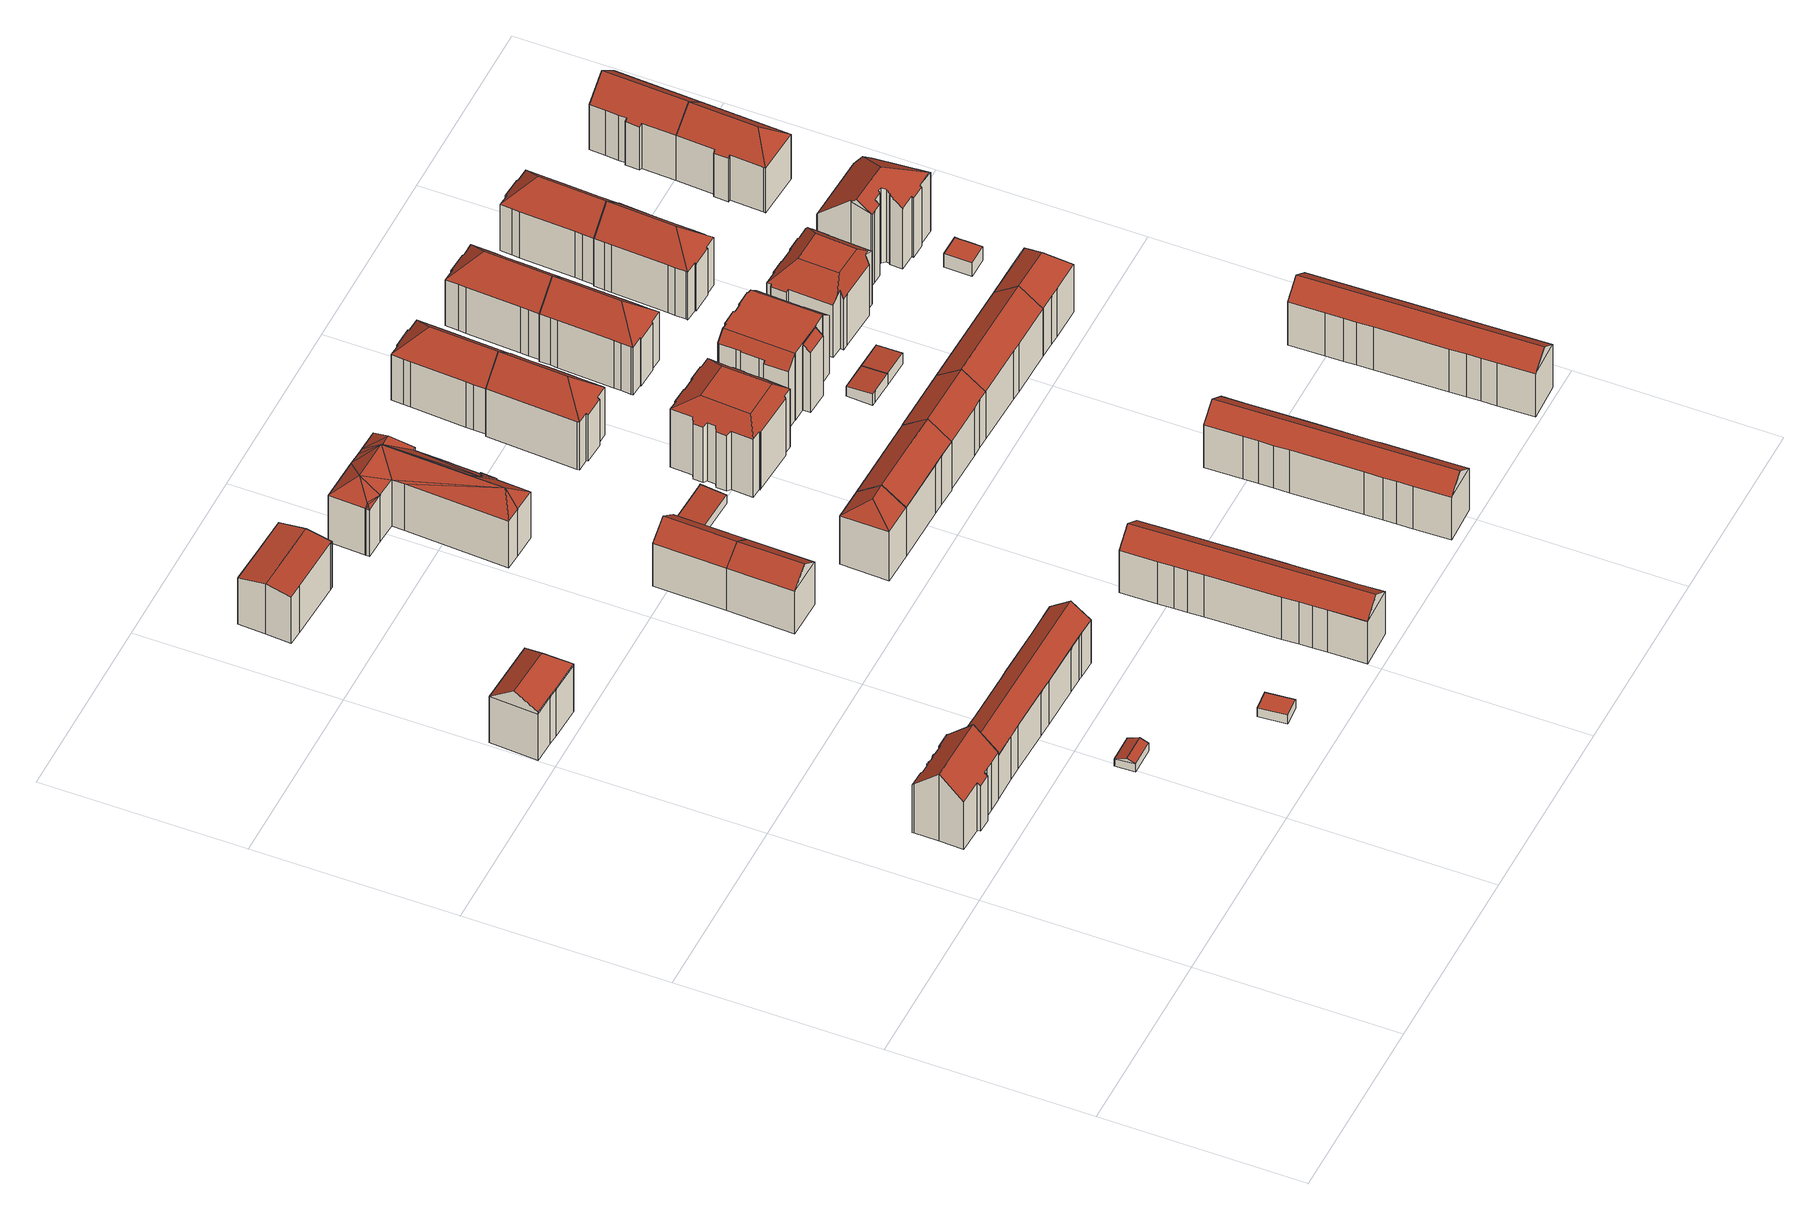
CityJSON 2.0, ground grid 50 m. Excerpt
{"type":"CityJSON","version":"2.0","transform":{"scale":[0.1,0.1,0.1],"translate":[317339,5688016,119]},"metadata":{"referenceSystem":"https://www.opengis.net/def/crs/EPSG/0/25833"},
"CityObjects":{
"building1":{"type":"Building","attributes":{"Dachtyp_tdc":"tdcGableRoof","Gemeindeschluessel":14713000,"Dachneigung":44.58,"QualitaetDacherkennung":72,"Geometrietyp2DReferenz":"3000","function":"31001_9998","roofType":"3100","measuredHeight":20.14},"geometry":[{"type":"MultiSurface","lod":"2","boundaries":[[[0,1,2,3]],[[1,4,5,2]],[[4,6,7,5]],[[6,8,9,7]],[[8,10,11,9]],[[10,12,13,11]],[[12,14,15,13]],[[14,16,17,15]],[[16,18,19,17]],[[18,20,21,19]],[[20,22,23,21]],[[22,24,25,23]],[[24,26,27,25]],[[26,28,29,27]],[[28,30,31,29]],[[30,32,33,31]],[[32,34,35,33]],[[34,36,37,35]],[[36,38,39,37]],[[38,40,41,39]],[[40,42,43,41]],[[42,44,45,43]],[[44,46,47,45]],[[46,48,49,47]],[[48,50,51,49]],[[50,52,53,51]],[[52,54,55,53]],[[54,56,57,55]],[[56,58,59,57]],[[58,0,3,59]],[[54,52,50,48,46,44,42,40,38,36,34,32,30,28,26,24,22,20,18,16,14]],[[14,12,10,8,6,4,1,0,58,56,54]],[[3,2,5,7,9,11,13,15,17,19,21,23,25,27,29,31,33,35,37,39,41,43,45,47,49,51,53,55,57,59]]],"semantics":{"surfaces":[{"type":"WallSurface"},{"type":"RoofSurface"},{"type":"GroundSurface"}],"values":[0,0,0,0,0,0,0,0,0,0,0,0,0,0,0,0,0,0,0,0,0,0,0,0,0,0,0,0,0,0,1,1,2]}}]},
"building2":{"type":"Building","attributes":{"Dachtyp_tdc":"tdcHipAndGableRoof","Gemeindeschluessel":14713000,"Dachneigung":36.34,"QualitaetDacherkennung":78,"Geometrietyp2DReferenz":"3000","function":"31001_9998","roofType":"5000","measuredHeight":18.4},"geometry":[{"type":"MultiSurface","lod":"2","boundaries":[[[60,61,62,63]],[[61,64,65,62]],[[64,66,67,65]],[[66,68,69,67]],[[68,70,71,69]],[[70,60,63,71]],[[72,60,73]],[[60,70,74,73]],[[75,76,77,72,73,74]],[[61,72,77,64]],[[64,77,76,66]],[[66,76,75,68]],[[68,75,74,70]],[[60,72,61]],[[63,62,65,67,69,71]]],"semantics":{"surfaces":[{"type":"WallSurface"},{"type":"RoofSurface"},{"type":"GroundSurface"}],"values":[0,0,0,0,0,0,1,1,1,0,0,0,0,0,2]}}]},
"building3":{"type":"Building","attributes":{"Dachtyp_tdc":"tdcGableRoof","Gemeindeschluessel":14713000,"Dachneigung":24.54,"QualitaetDacherkennung":91,"Geometrietyp2DReferenz":"3000","function":"31001_9998","roofType":"3100","measuredHeight":3.41},"geometry":[{"type":"MultiSurface","lod":"2","boundaries":[[[78,79,80,81]],[[79,82,83,80]],[[82,84,85,83]],[[84,78,81,85]],[[82,79,86]],[[78,84,87]],[[79,78,87,86]],[[84,82,86,87]],[[81,80,83,85]]],"semantics":{"surfaces":[{"type":"WallSurface"},{"type":"RoofSurface"},{"type":"GroundSurface"}],"values":[0,0,0,0,0,0,1,1,2]}}]},
"building4":{"type":"Building","attributes":{"Dachtyp_tdc":"tdcFreeFormRoof","Gemeindeschluessel":14713000,"Dachneigung":36.68,"QualitaetDacherkennung":91,"Geometrietyp2DReferenz":"3000","function":"31001_9998","roofType":"5000","measuredHeight":16.66},"geometry":[{"type":"MultiSurface","lod":"2","boundaries":[[[88,89,90,91]],[[89,92,93,90]],[[92,94,95,93]],[[94,96,97,95]],[[96,98,99,97]],[[98,100,101,99]],[[100,102,103,101]],[[102,104,105,103]],[[104,106,107,105]],[[106,108,109,107]],[[108,110,111,109]],[[110,112,113,111]],[[112,114,115,113]],[[114,116,117,115]],[[116,118,119,117]],[[118,120,121,119]],[[120,88,91,121]],[[122,123,124,125,126,127,128,129,130,131,132]],[[124,133,114,112,110,108,106,104,102,125]],[[114,133,116]],[[116,133,124,123,118]],[[120,122,132,88]],[[88,132,131,89]],[[89,131,130,92]],[[92,130,129,94]],[[94,129,128,96]],[[96,128,127,98]],[[98,127,126,100]],[[100,126,125,102]],[[118,123,122,120]],[[91,90,93,95,97,99,101,103,105,107,109,111,113,115,117,119,121]]],"semantics":{"surfaces":[{"type":"WallSurface"},{"type":"RoofSurface"},{"type":"GroundSurface"}],"values":[0,0,0,0,0,0,0,0,0,0,0,0,0,0,0,0,0,1,1,0,0,0,0,0,0,0,0,0,0,0,2]}}]},
"building5":{"type":"Building","attributes":{"Dachtyp_tdc":"tdcPolyFlatRoof","Gemeindeschluessel":14713000,"Dachneigung":0,"QualitaetDacherkennung":90,"Geometrietyp2DReferenz":"3000","function":"31001_9998","roofType":"1000","measuredHeight":2.73},"geometry":[{"type":"MultiSurface","lod":"2","boundaries":[[[134,135,136,137]],[[135,138,139,136]],[[138,140,141,139]],[[140,134,137,141]],[[140,138,135,134]],[[137,136,139,141]]],"semantics":{"surfaces":[{"type":"WallSurface"},{"type":"RoofSurface"},{"type":"GroundSurface"}],"values":[0,0,0,0,1,2]}}]},
"building6":{"type":"Building","attributes":{"Dachtyp_tdc":"tdcGableRoof","Gemeindeschluessel":14713000,"Dachneigung":10,"QualitaetDacherkennung":77,"Geometrietyp2DReferenz":"3000","function":"31001_9998","roofType":"3100","measuredHeight":15.12},"geometry":[{"type":"MultiSurface","lod":"2","boundaries":[[[142,143,144,145]],[[143,146,147,144]],[[146,148,149,147]],[[148,150,151,149]],[[150,152,153,151]],[[152,154,155,153]],[[154,156,157,155]],[[156,158,159,157]],[[158,160,161,159]],[[160,162,163,161]],[[162,142,145,163]],[[158,156,154,152,150,148,146]],[[146,143,142,162,160,158]],[[145,144,147,149,151,153,155,157,159,161,163]]],"semantics":{"surfaces":[{"type":"WallSurface"},{"type":"RoofSurface"},{"type":"GroundSurface"}],"values":[0,0,0,0,0,0,0,0,0,0,0,1,1,2]}}]},
"building7":{"type":"Building","attributes":{"Dachtyp_tdc":"tdcFreeFormRoof","Gemeindeschluessel":14713000,"Dachneigung":38.02,"QualitaetDacherkennung":97,"Geometrietyp2DReferenz":"3000","function":"31001_9998","roofType":"5000","measuredHeight":16.68},"geometry":[{"type":"MultiSurface","lod":"2","boundaries":[[[164,165,166,167]],[[165,168,169,166]],[[168,170,171,169]],[[170,172,173,171]],[[172,174,175,173]],[[174,164,167,175]],[[176,177,165,164]],[[174,172,170,168,177,176]],[[168,165,177]],[[164,174,176]],[[167,166,169,171,173,175]]],"semantics":{"surfaces":[{"type":"WallSurface"},{"type":"RoofSurface"},{"type":"GroundSurface"}],"values":[0,0,0,0,0,0,1,1,0,0,2]}}]},
"building8":{"type":"Building","attributes":{"Dachtyp_tdc":"tdcFreeFormRoof","Gemeindeschluessel":14713000,"Dachneigung":37.89,"QualitaetDacherkennung":97,"Geometrietyp2DReferenz":"3000","function":"31001_9998","roofType":"5000","measuredHeight":16.74},"geometry":[{"type":"MultiSurface","lod":"2","boundaries":[[[170,168,169,171]],[[168,165,166,169]],[[165,178,179,166]],[[178,180,181,179]],[[180,172,173,181]],[[172,170,171,173]],[[177,182,178,165]],[[170,172,180,182,177,168]],[[165,168,177]],[[180,178,182]],[[171,169,166,179,181,173]]],"semantics":{"surfaces":[{"type":"WallSurface"},{"type":"RoofSurface"},{"type":"GroundSurface"}],"values":[0,0,0,0,0,0,1,1,0,0,2]}}]},
"building9":{"type":"Building","attributes":{"Dachtyp_tdc":"tdcFreeFormRoof","Gemeindeschluessel":14713000,"Dachneigung":36.35,"QualitaetDacherkennung":96,"Geometrietyp2DReferenz":"3000","function":"31001_9998","roofType":"5000","measuredHeight":16.43},"geometry":[{"type":"MultiSurface","lod":"2","boundaries":[[[183,184,185,186]],[[184,187,188,185]],[[187,189,190,188]],[[189,191,192,190]],[[191,193,194,192]],[[193,195,196,194]],[[195,197,198,196]],[[197,199,200,198]],[[199,201,202,200]],[[201,203,204,202]],[[203,205,206,204]],[[205,207,208,206]],[[207,209,210,208]],[[209,211,212,210]],[[211,213,214,212]],[[213,215,216,214]],[[215,217,218,216]],[[217,219,220,218]],[[219,221,222,220]],[[221,183,186,222]],[[223,199,197,195,193,191,189,187,184,183,224,225]],[[226,227,228,229,230,231,232,233,234,235,223,225]],[[199,223,235,201]],[[201,235,234,203]],[[203,234,233,205]],[[205,233,232,207]],[[207,232,231,209]],[[209,231,230,211]],[[211,230,229,213]],[[213,229,228,215]],[[215,228,227,217]],[[217,227,226,219]],[[219,226,225,224,221]],[[221,224,183]],[[186,185,188,190,192,194,196,198,200,202,204,206,208,210,212,214,216,218,220,222]]],"semantics":{"surfaces":[{"type":"WallSurface"},{"type":"RoofSurface"},{"type":"GroundSurface"}],"values":[0,0,0,0,0,0,0,0,0,0,0,0,0,0,0,0,0,0,0,0,1,1,0,0,0,0,0,0,0,0,0,0,0,0,2]}}]},
"building10":{"type":"Building","attributes":{"Dachtyp_tdc":"tdcFreeFormRoof","Gemeindeschluessel":14713000,"Dachneigung":37.95,"QualitaetDacherkennung":50,"Geometrietyp2DReferenz":"3000","function":"31001_9998","roofType":"5000","measuredHeight":18.11},"geometry":[{"type":"MultiSurface","lod":"2","boundaries":[[[236,237,238,239]],[[237,240,241,238]],[[240,242,243,241]],[[242,244,245,243]],[[244,246,247,245]],[[246,248,249,247]],[[248,250,251,249]],[[250,252,253,251]],[[252,254,255,253]],[[254,256,257,255]],[[256,258,259,257]],[[258,260,261,259]],[[260,262,263,261]],[[262,264,265,263]],[[264,266,267,265]],[[266,268,269,267]],[[268,270,271,269]],[[270,272,273,271]],[[272,274,275,273]],[[274,276,277,275]],[[276,278,279,277]],[[278,236,239,279]],[[280,276,281]],[[280,278,276]],[[282,278,280]],[[283,278,282]],[[278,283,236]],[[281,284,285]],[[281,286,284]],[[281,287,286]],[[281,288,287]],[[276,288,281]],[[274,288,276]],[[288,274,272]],[[270,288,272]],[[288,270,268]],[[287,288,268,266]],[[289,290,286,287,266,264]],[[289,264,262]],[[290,289,262,260]],[[254,258,256]],[[254,260,258]],[[254,290,260]],[[284,290,254]],[[290,284,286]],[[291,285,284,254,252]],[[291,252,250]],[[248,291,250]],[[248,285,291]],[[248,281,285]],[[246,281,248]],[[244,281,246]],[[244,280,281]],[[280,244,242]],[[282,280,242,240]],[[283,282,240,237]],[[283,237,236]],[[239,238,241,243,245,247,249,251,253,255,257,259,261,263,265,267,269,271,273,275,277,279]]],"semantics":{"surfaces":[{"type":"WallSurface"},{"type":"RoofSurface"},{"type":"GroundSurface"}],"values":[0,0,0,0,0,0,0,0,0,0,0,0,0,0,0,0,0,0,0,0,0,0,1,1,1,1,1,1,1,1,1,1,1,1,1,1,1,1,1,1,1,1,1,1,1,1,1,1,1,1,1,1,1,1,1,1,1,2]}}]},
"building11":{"type":"Building","attributes":{"Dachtyp_tdc":"tdcHipAndGableRoof","Gemeindeschluessel":14713000,"Dachneigung":36.77,"QualitaetDacherkennung":95,"Geometrietyp2DReferenz":"3000","function":"31001_9998","roofType":"5000","measuredHeight":19.07},"geometry":[{"type":"MultiSurface","lod":"2","boundaries":[[[292,293,294,295]],[[293,296,297,294]],[[296,298,299,297]],[[298,292,295,299]],[[296,293,300]],[[292,298,301]],[[293,292,301,300]],[[298,296,300,301]],[[295,294,297,299]]],"semantics":{"surfaces":[{"type":"WallSurface"},{"type":"RoofSurface"},{"type":"GroundSurface"}],"values":[0,0,0,0,1,0,1,1,2]}}]},
"building12":{"type":"Building","attributes":{"Dachtyp_tdc":"tdcPolyFlatRoof","Gemeindeschluessel":14713000,"Dachneigung":3.18,"QualitaetDacherkennung":80,"Geometrietyp2DReferenz":"3000","function":"31001_9998","roofType":"2100","measuredHeight":2.98},"geometry":[{"type":"MultiSurface","lod":"2","boundaries":[[[302,303,304,305]],[[303,306,307,304]],[[306,308,309,307]],[[308,310,311,309]],[[310,302,305,311]],[[310,308,306,303,302]],[[305,304,307,309,311]]],"semantics":{"surfaces":[{"type":"WallSurface"},{"type":"RoofSurface"},{"type":"GroundSurface"}],"values":[0,0,0,0,0,1,2]}}]},
"building13":{"type":"Building","attributes":{"Dachtyp_tdc":"tdcFreeFormRoof","Gemeindeschluessel":14713000,"Dachneigung":36.64,"QualitaetDacherkennung":94,"Geometrietyp2DReferenz":"3000","function":"31001_9998","roofType":"5000","measuredHeight":19.08},"geometry":[{"type":"MultiSurface","lod":"2","boundaries":[[[312,313,314,315]],[[313,316,295,314]],[[316,298,299,295]],[[298,317,318,299]],[[317,319,320,318]],[[319,312,315,320]],[[317,298,301,321]],[[322,321,301,323,324,325]],[[319,322,325,312]],[[312,325,324,313]],[[313,324,323,316]],[[316,323,301,298]],[[317,321,322,319]],[[315,314,295,299,318,320]]],"semantics":{"surfaces":[{"type":"WallSurface"},{"type":"RoofSurface"},{"type":"GroundSurface"}],"values":[0,0,0,0,0,0,1,1,0,0,0,0,0,2]}}]},
"building14":{"type":"Building","attributes":{"Dachtyp_tdc":"tdcCutTentRoof","Gemeindeschluessel":14713000,"Dachneigung":0.253,"QualitaetDacherkennung":51,"Geometrietyp2DReferenz":"3000","function":"31001_9998","roofType":"9999","measuredHeight":21.1},"geometry":[{"type":"MultiSurface","lod":"2","boundaries":[[[326,327,328,329]],[[327,330,331,328]],[[330,332,333,331]],[[332,334,335,333]],[[334,336,337,335]],[[336,338,339,337]],[[338,340,341,339]],[[340,342,343,341]],[[342,344,345,343]],[[344,346,347,345]],[[346,348,349,347]],[[348,350,351,349]],[[350,352,353,351]],[[352,354,355,353]],[[354,356,357,355]],[[356,358,359,357]],[[358,360,361,359]],[[360,362,363,361]],[[362,364,365,363]],[[364,366,367,365]],[[366,368,369,367]],[[368,370,371,369]],[[370,372,373,371]],[[372,374,375,373]],[[374,376,377,375]],[[376,378,379,377]],[[378,380,381,379]],[[380,382,383,381]],[[382,384,385,383]],[[384,386,387,385]],[[386,388,389,387]],[[388,390,391,389]],[[390,392,393,391]],[[392,326,329,393]],[[350,348,346,344,342,340,338,336,334,332,394,395]],[[368,366,364,362,360,358,356,354,352,350,395,396]],[[388,386,384,382,380,378,376,374,372,370,368,396,397]],[[332,330,327,326,392,390,388,397,394]],[[397,396,395,394]],[[329,328,331,333,335,337,339,341,343,345,347,349,351,353,355,357,359,361,363,365,367,369,371,373,375,377,379,381,383,385,387,389,391,393]]],"semantics":{"surfaces":[{"type":"WallSurface"},{"type":"RoofSurface"},{"type":"GroundSurface"}],"values":[0,0,0,0,0,0,0,0,0,0,0,0,0,0,0,0,0,0,0,0,0,0,0,0,0,0,0,0,0,0,0,0,0,0,1,1,1,1,1,2]}}]},
"building15":{"type":"Building","attributes":{"Gemeindeschluessel":14713000,"Dachtyp_tdc":"tdcHipAndGableRoof","Dachneigung":44.88,"QualitaetDacherkennung":90,"Geometrietyp2DReferenz":"3000","function":"31001_9998","roofType":"5000","measuredHeight":20.32},"geometry":[{"type":"MultiSurface","lod":"2","boundaries":[[[398,399,400,401]],[[399,402,403,400]],[[402,404,405,403]],[[404,406,407,405]],[[406,408,409,407]],[[408,410,411,409]],[[410,412,413,411]],[[412,414,415,413]],[[414,416,417,415]],[[416,418,419,417]],[[418,420,421,419]],[[420,422,423,421]],[[422,424,425,423]],[[424,426,427,425]],[[426,428,429,427]],[[428,430,431,429]],[[430,432,433,431]],[[432,398,401,433]],[[428,426,424,422,420,418,434]],[[418,416,414,412,410,408,406,404,402,399,434]],[[399,398,432,430,428,434]],[[401,400,403,405,407,409,411,413,415,417,419,421,423,425,427,429,431,433]]],"semantics":{"surfaces":[{"type":"WallSurface"},{"type":"RoofSurface"},{"type":"GroundSurface"}],"values":[0,0,0,0,0,0,0,0,0,0,0,0,0,0,0,0,0,0,1,1,1,2]}}]},
"building16":{"type":"Building","attributes":{"Dachtyp_tdc":"tdcFreeFormRoof","Gemeindeschluessel":14713000,"Dachneigung":36.52,"QualitaetDacherkennung":96,"Geometrietyp2DReferenz":"3000","function":"31001_9998","roofType":"5000","measuredHeight":18.74},"geometry":[{"type":"MultiSurface","lod":"2","boundaries":[[[435,436,437,438]],[[436,439,440,437]],[[439,322,441,440]],[[322,442,443,441]],[[442,444,445,443]],[[444,435,438,445]],[[436,435,446,321,322,439]],[[446,444,442,321]],[[435,444,446]],[[442,322,321]],[[438,437,440,441,443,445]]],"semantics":{"surfaces":[{"type":"WallSurface"},{"type":"RoofSurface"},{"type":"GroundSurface"}],"values":[0,0,0,0,0,0,1,1,0,0,2]}}]},
"building17":{"type":"Building","attributes":{"Dachtyp_tdc":"tdcFreeFormRoof","Gemeindeschluessel":14713000,"Dachneigung":36.54,"QualitaetDacherkennung":96,"Geometrietyp2DReferenz":"3000","function":"31001_9998","roofType":"5000","measuredHeight":16.41},"geometry":[{"type":"MultiSurface","lod":"2","boundaries":[[[447,448,449,450]],[[448,451,452,449]],[[451,453,454,452]],[[453,455,456,454]],[[455,457,458,456]],[[457,459,460,458]],[[459,461,462,460]],[[461,463,464,462]],[[463,465,466,464]],[[465,467,468,466]],[[467,469,470,468]],[[469,471,472,470]],[[471,473,474,472]],[[473,475,476,474]],[[475,477,478,476]],[[477,479,480,478]],[[479,481,482,480]],[[481,483,484,482]],[[483,485,486,484]],[[485,447,450,486]],[[447,487,488,465,463,461,459,457,455,453,451,448]],[[487,485,483,481,479,477,475,473,471,469,467,488]],[[467,465,488]],[[447,485,487]],[[450,449,452,454,456,458,460,462,464,466,468,470,472,474,476,478,480,482,484,486]]],"semantics":{"surfaces":[{"type":"WallSurface"},{"type":"RoofSurface"},{"type":"GroundSurface"}],"values":[0,0,0,0,0,0,0,0,0,0,0,0,0,0,0,0,0,0,0,0,1,1,0,0,2]}}]},
"building18":{"type":"Building","attributes":{"Dachtyp_tdc":"tdcHipAndGableRoof","Gemeindeschluessel":14713000,"Dachneigung":44.66,"QualitaetDacherkennung":90,"Geometrietyp2DReferenz":"3000","function":"31001_9998","roofType":"5000","measuredHeight":19.72},"geometry":[{"type":"MultiSurface","lod":"2","boundaries":[[[489,490,491,492]],[[490,493,494,491]],[[493,399,495,494]],[[399,398,496,495]],[[398,497,498,496]],[[497,499,500,498]],[[499,501,502,500]],[[501,503,504,502]],[[503,505,506,504]],[[505,507,508,506]],[[507,509,510,508]],[[509,511,512,510]],[[511,513,514,512]],[[513,515,516,514]],[[515,517,518,516]],[[517,519,520,518]],[[519,489,492,520]],[[515,513,511,509,507,505,521]],[[505,503,501,499,497,398,399,521]],[[399,493,490,489,519,517,515,521]],[[492,491,494,495,496,498,500,502,504,506,508,510,512,514,516,518,520]]],"semantics":{"surfaces":[{"type":"WallSurface"},{"type":"RoofSurface"},{"type":"GroundSurface"}],"values":[0,0,0,0,0,0,0,0,0,0,0,0,0,0,0,0,0,1,1,1,2]}}]},
"building19":{"type":"Building","attributes":{"Gemeindeschluessel":14713000,"Geometrietyp2DReferenz":"3000","function":"31001_9998","roofType":"9999"},"children":["building19-1","building19-2"]},
"building19-1":{"type":"BuildingPart","attributes":{"Dachtyp_tdc":"tdcPolyFlatRoof","Dachneigung":40.96,"QualitaetDacherkennung":74,"Geometrietyp2DReferenz":"3000","roofType":"2100","measuredHeight":19.77},"parents":["building19"],"geometry":[{"type":"MultiSurface","lod":"2","boundaries":[[[522,523,524,525]],[[523,526,527,524]],[[526,528,529,527]],[[528,526,523,522]],[[525,524,527,529]],[[525,529,528,522]]],"semantics":{"surfaces":[{"type":"WallSurface"},{"type":"RoofSurface"},{"type":"GroundSurface"},{"type":"ClosureSurface"}],"values":[0,0,0,1,2,3]}}]},
"building19-2":{"type":"BuildingPart","attributes":{"Dachtyp_tdc":"tdcCutGableRoof","Dachneigung":0.22,"QualitaetDacherkennung":54,"Geometrietyp2DReferenz":"3000","roofType":"9999","measuredHeight":20.23},"parents":["building19"],"geometry":[{"type":"MultiSurface","lod":"2","boundaries":[[[530,529,528]],[[530,531,532,529]],[[531,533,534,532]],[[533,535,536,534]],[[535,537,538,536]],[[537,539,540,538]],[[539,541,542,540]],[[541,543,544,542]],[[543,545,546,544]],[[545,547,548,546]],[[547,549,550,548]],[[549,551,552,550]],[[551,553,554,552]],[[553,555,556,554]],[[555,557,558,556]],[[557,559,560,558]],[[559,561,562,560]],[[561,563,564,562]],[[563,565,566,564]],[[565,567,568,566]],[[567,569,570,568]],[[569,571,572,570]],[[571,573,574,572]],[[573,575,576,574]],[[575,577,578,576]],[[577,579,580,578]],[[579,581,582,580]],[[581,583,584,582]],[[583,585,586,584]],[[585,587,525,586]],[[587,522,525]],[[583,581,579,577,575,573,571]],[[553,551,549,547,545,543,541,539,537,535,533]],[[571,569,567,565,563,561,559,557,555,553,533,531,530,587,585,583]],[[529,532,534,536,538,540,542,544,546,548,550,552,554,556,558,560,562,564,566,568,570,572,574,576,578,580,582,584,586,525]],[[530,528,522,587]],[[528,529,525,522]]],"semantics":{"surfaces":[{"type":"WallSurface"},{"type":"RoofSurface"},{"type":"GroundSurface"},{"type":"ClosureSurface"}],"values":[0,0,0,0,0,0,0,0,0,0,0,0,0,0,0,0,0,0,0,0,0,0,0,0,0,0,0,0,0,0,0,1,1,1,2,0,3]}}]},
"building20":{"type":"Building","attributes":{"Dachtyp_tdc":"tdcPolyFlatRoof","Gemeindeschluessel":14713000,"Dachneigung":3.78,"QualitaetDacherkennung":67,"Geometrietyp2DReferenz":"3000","function":"31001_9998","roofType":"2100","measuredHeight":3.41},"geometry":[{"type":"MultiSurface","lod":"2","boundaries":[[[588,589,590,591]],[[589,592,593,590]],[[592,594,595,593]],[[594,596,597,595]],[[596,588,591,597]],[[596,594,592,589,588]],[[591,590,593,595,597]]],"semantics":{"surfaces":[{"type":"WallSurface"},{"type":"RoofSurface"},{"type":"GroundSurface"}],"values":[0,0,0,0,0,1,2]}}]},
"building21":{"type":"Building","attributes":{"Dachtyp_tdc":"tdcHipAndGableRoof","Gemeindeschluessel":14713000,"Dachneigung":44.63,"QualitaetDacherkennung":81,"Geometrietyp2DReferenz":"3000","function":"31001_9998","roofType":"5000","measuredHeight":20.36},"geometry":[{"type":"MultiSurface","lod":"2","boundaries":[[[598,599,600,601]],[[599,602,603,600]],[[602,604,605,603]],[[604,606,607,605]],[[606,608,609,607]],[[608,610,611,609]],[[610,612,613,611]],[[612,614,615,613]],[[614,616,617,615]],[[616,618,619,617]],[[618,620,621,619]],[[620,622,623,621]],[[622,624,625,623]],[[624,626,627,625]],[[626,628,629,627]],[[628,630,631,629]],[[630,632,633,631]],[[632,634,635,633]],[[634,636,637,635]],[[636,598,601,637]],[[632,630,628,626,624,622,638]],[[622,620,618,616,614,612,610,608,606,638]],[[606,604,602,599,598,636,634,632,638]],[[601,600,603,605,607,609,611,613,615,617,619,621,623,625,627,629,631,633,635,637]]],"semantics":{"surfaces":[{"type":"WallSurface"},{"type":"RoofSurface"},{"type":"GroundSurface"}],"values":[0,0,0,0,0,0,0,0,0,0,0,0,0,0,0,0,0,0,0,0,1,1,1,2]}}]},
"building22":{"type":"Building","attributes":{"Dachtyp_tdc":"tdcFreeFormRoof","Gemeindeschluessel":14713000,"Dachneigung":36.85,"QualitaetDacherkennung":93,"Geometrietyp2DReferenz":"3000","function":"31001_9998","roofType":"5000","measuredHeight":18.73},"geometry":[{"type":"MultiSurface","lod":"2","boundaries":[[[435,444,445,438]],[[444,639,640,445]],[[639,641,642,640]],[[641,643,644,642]],[[643,645,646,644]],[[645,435,438,646]],[[647,639,444,648]],[[643,641,647,648,435,645]],[[444,435,648]],[[641,639,647]],[[438,445,640,642,644,646]]],"semantics":{"surfaces":[{"type":"WallSurface"},{"type":"RoofSurface"},{"type":"GroundSurface"}],"values":[0,0,0,0,0,0,1,1,0,0,2]}}]},
"building23":{"type":"Building","attributes":{"Dachtyp_tdc":"tdcPolyFlatRoof","Gemeindeschluessel":14713000,"Dachneigung":2.77,"QualitaetDacherkennung":81,"Geometrietyp2DReferenz":"3000","function":"31001_9998","roofType":"2100","measuredHeight":3.33},"geometry":[{"type":"MultiSurface","lod":"2","boundaries":[[[649,650,651,652]],[[650,594,595,651]],[[594,592,593,595]],[[592,649,652,593]],[[592,594,650,649]],[[652,651,595,593]]],"semantics":{"surfaces":[{"type":"WallSurface"},{"type":"RoofSurface"},{"type":"GroundSurface"}],"values":[0,0,0,0,1,2]}}]},
"building24":{"type":"Building","attributes":{"Dachtyp_tdc":"tdcHipAndGableRoof","Gemeindeschluessel":14713000,"Dachneigung":44.56,"QualitaetDacherkennung":81,"Geometrietyp2DReferenz":"3000","function":"31001_9998","roofType":"5000","measuredHeight":19.83},"geometry":[{"type":"MultiSurface","lod":"2","boundaries":[[[653,654,655,656]],[[654,608,657,655]],[[608,606,658,657]],[[606,659,660,658]],[[659,661,662,660]],[[661,663,664,662]],[[663,665,666,664]],[[665,667,668,666]],[[667,669,670,668]],[[669,671,672,670]],[[671,673,674,672]],[[673,675,676,674]],[[675,677,678,676]],[[677,679,680,678]],[[679,681,682,680]],[[681,683,684,682]],[[683,653,656,684]],[[679,677,675,673,671,669,685]],[[669,667,665,663,661,659,606,685]],[[606,608,654,653,683,681,679,685]],[[656,655,657,658,660,662,664,666,668,670,672,674,676,678,680,682,684]]],"semantics":{"surfaces":[{"type":"WallSurface"},{"type":"RoofSurface"},{"type":"GroundSurface"}],"values":[0,0,0,0,0,0,0,0,0,0,0,0,0,0,0,0,0,1,1,1,2]}}]},
"building25":{"type":"Building","attributes":{"Dachtyp_tdc":"tdcFreeFormRoof","Gemeindeschluessel":14713000,"Dachneigung":45.82,"QualitaetDacherkennung":56,"Geometrietyp2DReferenz":"3000","function":"31001_9998","roofType":"5000","measuredHeight":20.67},"geometry":[{"type":"MultiSurface","lod":"2","boundaries":[[[686,687,688,689]],[[687,690,691,688]],[[690,692,693,691]],[[692,694,695,693]],[[694,696,697,695]],[[696,698,699,697]],[[698,700,701,699]],[[700,702,703,701]],[[702,704,705,703]],[[704,706,707,705]],[[706,708,709,707]],[[708,710,711,709]],[[710,712,713,711]],[[712,714,715,713]],[[714,716,717,715]],[[716,718,719,717]],[[718,720,721,719]],[[720,722,723,721]],[[722,724,725,723]],[[724,726,727,725]],[[726,728,729,727]],[[728,730,731,729]],[[730,732,733,731]],[[732,734,735,733]],[[734,736,737,735]],[[736,738,739,737]],[[738,740,741,739]],[[740,742,743,741]],[[742,744,745,743]],[[744,746,747,745]],[[746,686,689,747]],[[748,749,750,751,692,690,687,686,746]],[[714,712,710,708,706,704,702,700,698,696,694,751,750,752]],[[730,728,726,724,722,720,718,716,714,752,753,754,732]],[[740,738,736,734,754,753,749,748,744,742]],[[753,752,750,749]],[[694,692,751]],[[734,732,754]],[[746,744,748]],[[689,688,691,693,695,697,699,701,703,705,707,709,711,713,715,717,719,721,723,725,727,729,731,733,735,737,739,741,743,745,747]]],"semantics":{"surfaces":[{"type":"WallSurface"},{"type":"RoofSurface"},{"type":"GroundSurface"}],"values":[0,0,0,0,0,0,0,0,0,0,0,0,0,0,0,0,0,0,0,0,0,0,0,0,0,0,0,0,0,0,0,1,1,1,1,1,0,0,0,2]}}]},
"building26":{"type":"Building","attributes":{"Dachtyp_tdc":"tdcFreeFormRoof","Gemeindeschluessel":14713000,"Dachneigung":36.74,"QualitaetDacherkennung":96,"Geometrietyp2DReferenz":"3000","function":"31001_9998","roofType":"5000","measuredHeight":16.62},"geometry":[{"type":"MultiSurface","lod":"2","boundaries":[[[755,756,757,758]],[[756,759,760,757]],[[759,761,762,760]],[[761,763,764,762]],[[763,765,766,764]],[[765,767,768,766]],[[767,769,770,768]],[[769,771,772,770]],[[771,773,774,772]],[[773,775,776,774]],[[775,777,778,776]],[[777,779,780,778]],[[779,781,782,780]],[[781,783,784,782]],[[783,785,786,784]],[[785,787,788,786]],[[787,789,790,788]],[[789,791,792,790]],[[791,793,794,792]],[[793,755,758,794]],[[795,793,791,789,787,785,783,781,779,777,775,796]],[[755,795,796,773,771,769,767,765,763,761,759,756]],[[775,773,796]],[[755,793,795]],[[758,757,760,762,764,766,768,770,772,774,776,778,780,782,784,786,788,790,792,794]]],"semantics":{"surfaces":[{"type":"WallSurface"},{"type":"RoofSurface"},{"type":"GroundSurface"}],"values":[0,0,0,0,0,0,0,0,0,0,0,0,0,0,0,0,0,0,0,0,1,1,0,0,2]}}]},
"building27":{"type":"Building","attributes":{"Dachtyp_tdc":"tdcFreeFormRoof","Gemeindeschluessel":14713000,"Dachneigung":36.72,"QualitaetDacherkennung":95,"Geometrietyp2DReferenz":"3000","function":"31001_9998","roofType":"5000","measuredHeight":18.74},"geometry":[{"type":"MultiSurface","lod":"2","boundaries":[[[641,639,640,642]],[[639,797,798,640]],[[797,799,800,798]],[[799,801,802,800]],[[801,803,804,802]],[[803,805,806,804]],[[805,641,642,806]],[[807,808,801]],[[808,807,799,797,639,647]],[[803,801,808,647,641,805]],[[639,641,647]],[[801,799,807]],[[642,640,798,800,802,804,806]]],"semantics":{"surfaces":[{"type":"WallSurface"},{"type":"RoofSurface"},{"type":"GroundSurface"}],"values":[0,0,0,0,0,0,0,1,1,1,0,0,2]}}]},
"building28":{"type":"Building","attributes":{"Dachtyp_tdc":"tdcHipAndGableRoof","Gemeindeschluessel":14713000,"Dachneigung":44.84,"QualitaetDacherkennung":85,"Geometrietyp2DReferenz":"3000","function":"31001_9998","roofType":"5000","measuredHeight":20.34},"geometry":[{"type":"MultiSurface","lod":"2","boundaries":[[[809,810,811,812]],[[810,813,814,811]],[[813,815,816,814]],[[815,817,818,816]],[[817,819,820,818]],[[819,821,822,820]],[[821,823,824,822]],[[823,825,826,824]],[[825,827,828,826]],[[827,829,830,828]],[[829,831,832,830]],[[831,833,834,832]],[[833,835,836,834]],[[835,837,838,836]],[[837,839,840,838]],[[839,841,842,840]],[[841,843,844,842]],[[843,845,846,844]],[[845,847,848,846]],[[847,809,812,848]],[[843,841,839,837,835,833,849]],[[833,831,829,827,825,823,821,819,817,849]],[[817,815,813,810,809,847,845,843,849]],[[812,811,814,816,818,820,822,824,826,828,830,832,834,836,838,840,842,844,846,848]]],"semantics":{"surfaces":[{"type":"WallSurface"},{"type":"RoofSurface"},{"type":"GroundSurface"}],"values":[0,0,0,0,0,0,0,0,0,0,0,0,0,0,0,0,0,0,0,0,1,1,1,2]}}]},
"building29":{"type":"Building","attributes":{"Dachtyp_tdc":"tdcHipAndGableRoof","Gemeindeschluessel":14713000,"Dachneigung":44.99,"QualitaetDacherkennung":83,"Geometrietyp2DReferenz":"3000","function":"31001_9998","roofType":"5000","measuredHeight":19.84},"geometry":[{"type":"MultiSurface","lod":"2","boundaries":[[[850,851,852,853]],[[851,854,855,852]],[[854,856,857,855]],[[856,815,858,857]],[[815,859,860,858]],[[859,861,862,860]],[[861,863,864,862]],[[863,865,866,864]],[[865,867,868,866]],[[867,869,870,868]],[[869,871,872,870]],[[871,873,874,872]],[[873,875,876,874]],[[875,877,878,876]],[[877,879,880,878]],[[879,881,882,880]],[[881,850,853,882]],[[877,875,873,871,869,867,883]],[[867,865,863,861,859,815,856,883]],[[856,854,851,850,881,879,877,883]],[[853,852,855,857,858,860,862,864,866,868,870,872,874,876,878,880,882]]],"semantics":{"surfaces":[{"type":"WallSurface"},{"type":"RoofSurface"},{"type":"GroundSurface"}],"values":[0,0,0,0,0,0,0,0,0,0,0,0,0,0,0,0,0,1,1,1,2]}}]},
"building30":{"type":"Building","attributes":{"Dachtyp_tdc":"tdcPolyFlatRoof","Gemeindeschluessel":14713000,"Dachneigung":0,"QualitaetDacherkennung":60,"Geometrietyp2DReferenz":"3000","function":"31001_9998","roofType":"1000","measuredHeight":4.14},"geometry":[{"type":"MultiSurface","lod":"2","boundaries":[[[884,885,886,887]],[[885,888,889,886]],[[888,890,891,889]],[[890,892,893,891]],[[892,894,895,893]],[[894,896,897,895]],[[896,884,887,897]],[[896,894,892,890,888,885,884]],[[887,886,889,891,893,895,897]]],"semantics":{"surfaces":[{"type":"WallSurface"},{"type":"RoofSurface"},{"type":"GroundSurface"}],"values":[0,0,0,0,0,0,0,1,2]}}]},
"building31":{"type":"Building","attributes":{"Dachtyp_tdc":"tdcFreeFormRoof","Gemeindeschluessel":14713000,"Dachneigung":43.43,"QualitaetDacherkennung":38,"Geometrietyp2DReferenz":"3000","function":"31001_9998","roofType":"5000","measuredHeight":24.68},"geometry":[{"type":"MultiSurface","lod":"2","boundaries":[[[898,899,900,901]],[[899,902,903,900]],[[902,904,905,903]],[[904,906,907,905]],[[906,908,909,907]],[[908,910,911,909]],[[910,912,913,911]],[[912,914,915,913]],[[914,916,917,915]],[[916,918,919,917]],[[918,920,921,919]],[[920,922,923,921]],[[922,924,925,923]],[[924,926,927,925]],[[926,928,929,927]],[[928,930,931,929]],[[930,932,933,931]],[[932,934,935,933]],[[934,936,937,935]],[[936,938,939,937]],[[938,940,941,939]],[[940,942,943,941]],[[942,898,901,943]],[[934,932,944,945,946]],[[945,944,930,928,926,924,922,947]],[[940,938,936,946,945,947,920,918,916,914,912,910,908,906,904,902,899,898,942]],[[922,920,947]],[[936,934,946]],[[932,930,944]],[[901,900,903,905,907,909,911,913,915,917,919,921,923,925,927,929,931,933,935,937,939,941,943]]],"semantics":{"surfaces":[{"type":"WallSurface"},{"type":"RoofSurface"},{"type":"GroundSurface"}],"values":[0,0,0,0,0,0,0,0,0,0,0,0,0,0,0,0,0,0,0,0,0,0,0,1,1,1,0,0,0,2]}}]},
"building32":{"type":"Building","attributes":{"Dachtyp_tdc":"tdcHipAndGableRoof","Gemeindeschluessel":14713000,"Dachneigung":42,"QualitaetDacherkennung":91,"Geometrietyp2DReferenz":"3000","function":"31001_9998","roofType":"5000","measuredHeight":18.81},"geometry":[{"type":"MultiSurface","lod":"2","boundaries":[[[948,949,950,951]],[[949,952,953,950]],[[952,954,955,953]],[[954,956,957,955]],[[956,958,959,957]],[[958,960,961,959]],[[960,962,963,961]],[[962,964,965,963]],[[964,966,967,965]],[[966,948,951,967]],[[962,960,968]],[[960,958,956,968]],[[956,954,952,949,948,966,964,962,968]],[[951,950,953,955,957,959,961,963,965,967]]],"semantics":{"surfaces":[{"type":"WallSurface"},{"type":"RoofSurface"},{"type":"GroundSurface"}],"values":[0,0,0,0,0,0,0,0,0,0,1,1,1,2]}}]},
"building33":{"type":"Building","attributes":{"Dachtyp_tdc":"tdcGableRoof","Gemeindeschluessel":14713000,"Dachneigung":41.5,"QualitaetDacherkennung":95,"Geometrietyp2DReferenz":"3000","function":"31001_9998","roofType":"3100","measuredHeight":18.81},"geometry":[{"type":"MultiSurface","lod":"2","boundaries":[[[969,954,955,970]],[[954,971,972,955]],[[971,973,974,972]],[[973,975,976,974]],[[975,977,978,976]],[[977,979,980,978]],[[979,981,982,980]],[[981,983,984,982]],[[983,985,986,984]],[[985,987,988,986]],[[987,958,959,988]],[[958,969,970,959]],[[985,983,981,979,977,975,973,971,954,969]],[[969,958,987,985]],[[970,955,972,974,976,978,980,982,984,986,988,959]]],"semantics":{"surfaces":[{"type":"WallSurface"},{"type":"RoofSurface"},{"type":"GroundSurface"}],"values":[0,0,0,0,0,0,0,0,0,0,0,0,1,1,2]}}]}
},
"vertices":[
[262,590,147],[243,591,147],[243,591,4],[262,590,4],[231,591,147],[231,591,4],[231,584,139],[231,584,4],[196,585,139],[196,585,4],[195,593,147],[195,593,4],[129,595,147],[129,595,4],[131,654,206],[131,654,4],[132,713,152],[132,713,4],[132,718,148],[132,718,4],[173,716,148],[173,716,4],[174,712,152],[174,712,4],[198,711,152],[198,711,4],[202,715,149],[202,715,4],[205,711,152],[205,711,4],[209,714,149],[209,714,4],[212,710,152],[212,710,4],[224,710,152],[224,710,4],[228,714,149],[228,714,4],[230,711,151],[230,711,4],[234,715,148],[234,715,4],[237,710,152],[237,710,4],[262,709,152],[262,709,4],[262,713,149],[262,713,4],[302,712,149],[302,712,4],[302,709,151],[302,709,4],[302,689,169],[302,689,4],[301,649,206],[301,649,4],[299,590,148],[299,590,4],[298,589,147],[298,589,4],
[175,1651,145],[169,1533,145],[169,1533,6],[175,1651,6],[86,1537,145],[86,1537,6],[60,1539,145],[60,1539,6],[2,1542,145],[2,1542,6],[9,1660,145],[9,1660,6],[169,1533,150],[135,1592,190],[5,1599,190],[2,1542,150],[60,1539,150],[86,1537,150],
[496,404,25],[566,405,25],[566,405,4],[496,404,4],[567,355,29],[567,355,4],[497,354,29],[497,354,4],[566,376,38],[496,375,38],
[702,580,134],[665,581,134],[665,581,5],[702,580,5],[554,584,134],[554,584,5],[516,585,134],[516,585,5],[402,589,134],[402,589,5],[367,590,134],[367,590,5],[299,590,134],[299,590,5],[302,689,134],[302,689,5],[374,687,134],[374,687,5],[395,686,134],[395,686,5],[524,682,134],[524,682,5],[545,682,134],[545,682,5],[674,678,134],[674,678,5],[695,678,134],[695,678,5],[763,676,134],[763,676,5],[761,578,134],[761,578,5],[716,580,134],[716,580,5],[716,580,136],[761,578,136],[762,626,172],[300,638,172],[299,590,136],[367,590,136],[402,589,136],[516,585,136],[554,584,136],[665,581,136],[702,580,136],[763,676,135],
[762,114,35],[755,183,35],[755,183,8],[762,114,8],[805,188,35],[805,188,8],[812,118,35],[812,118,8],
[142,2168,152],[105,2170,152],[105,2170,12],[142,2168,12],[109,2232,163],[109,2232,12],[112,2299,152],[112,2299,12],[117,2299,152],[117,2299,12],[219,2293,152],[219,2293,12],[303,2289,152],[303,2289,12],[303,2284,152],[303,2284,12],[300,2222,163],[300,2222,12],[297,2160,152],[297,2160,12],[291,2160,152],[291,2160,12],
[576,1194,139],[581,1357,139],[581,1357,11],[576,1194,11],[654,1353,160],[654,1353,11],[667,1352,150],[667,1352,11],[680,1352,139],[680,1352,11],[676,1191,139],[676,1191,11],[626,1193,178],[630,1354,178],
[585,1533,139],[585,1533,11],[685,1529,139],[685,1529,11],[635,1531,178],
[993,125,139],[992,158,139],[992,158,12],[993,125,12],[991,190,139],[991,190,12],[989,230,139],[989,230,12],[983,410,139],[983,410,12],[981,449,139],[981,449,12],[980,480,139],[980,480,12],[979,518,139],[979,518,12],[976,608,139],[976,608,12],[1075,611,139],[1075,611,12],[1077,545,139],[1077,545,12],[1078,525,139],[1078,525,12],[1082,409,139],[1082,409,12],[1083,387,139],[1083,387,12],[1087,261,139],[1087,261,12],[1088,239,139],[1088,239,12],[1092,125,139],[1092,125,12],[1092,103,139],[1092,103,12],[1095,34,139],[1095,34,12],[996,31,139],[996,31,12],[1026,610,176],[996,31,140],[1046,33,176],[1095,34,140],[1092,103,140],[1092,125,140],[1088,239,140],[1087,261,140],[1083,387,140],[1082,409,140],[1078,525,140],[1077,545,140],[1075,611,140],
[421,2127,147],[422,2135,147],[422,2135,7],[421,2127,7],[422,2138,147],[422,2138,7],[426,2227,147],[426,2227,7],[537,2222,147],[537,2222,7],[569,2220,147],[569,2220,7],[586,2219,147],[586,2219,7],[641,2217,147],[641,2217,7],[637,2116,147],[637,2116,7],[628,2116,147],[628,2116,7],[625,2033,147],[625,2033,7],[624,2012,147],[624,2012,7],[621,1957,147],[621,1957,7],[624,1956,147],[624,1956,7],[622,1917,147],[622,1917,7],[619,1916,147],[619,1916,7],[615,1834,147],[615,1834,7],[554,1837,147],[554,1837,7],[512,1840,147],[512,1840,7],[525,2091,147],[525,2091,7],[526,2122,147],[526,2122,7],[473,2125,147],[473,2125,7],[474,2174,186],[579,2170,186],[433,2138,156],[430,2134,154],[580,2166,187],[581,2167,188],[570,1959,188],[570,1959,187],[566,1872,187],[596,1939,169],[592,1940,170],[608,2167,188],
[890,1072,159],[807,1075,159],[807,1075,11],[890,1072,11],[811,1193,156],[811,1193,11],[894,1190,156],[894,1190,11],[845,1131,202],[892,1130,202],
[879,1490,38],[739,1497,38],[739,1497,12],[879,1490,12],[742,1560,42],[742,1560,12],[875,1554,42],[875,1554,12],[882,1554,42],[882,1554,12],
[1065,1067,156],[1037,1068,156],[1037,1068,11],[1065,1067,11],[890,1072,156],[1119,1184,156],[1119,1184,11],[1115,1065,156],[1115,1065,11],[1117,1123,202],[1115,1065,158],[890,1072,158],[1037,1068,158],[1065,1067,158],
[952,1443,180],[949,1443,180],[949,1443,9],[952,1443,9],[949,1445,184],[949,1445,9],[922,1447,185],[922,1447,9],[925,1500,184],[925,1500,9],[917,1507,176],[917,1507,9],[918,1532,176],[918,1532,9],[927,1537,185],[927,1537,9],[928,1558,184],[928,1558,9],[920,1564,176],[920,1564,9],[921,1588,176],[921,1588,9],[931,1594,185],[931,1594,9],[934,1648,184],[934,1648,9],[961,1646,184],[961,1646,9],[961,1649,183],[961,1649,9],[1002,1647,183],[1002,1647,9],[1002,1644,184],[1002,1644,9],[1039,1642,184],[1039,1642,9],[1039,1645,182],[1039,1645,9],[1080,1643,182],[1080,1643,9],[1081,1640,184],[1081,1640,9],[1109,1638,184],[1109,1638,9],[1108,1634,184],[1108,1634,9],[1105,1584,184],[1105,1584,9],[1112,1579,177],[1112,1579,9],[1111,1553,177],[1111,1553,9],[1103,1549,184],[1103,1549,9],[1102,1526,184],[1102,1526,9],[1109,1521,176],[1109,1521,9],[1109,1497,176],[1109,1497,9],[1100,1491,184],[1100,1491,9],[1096,1438,184],[1096,1438,9],[1071,1439,185],[1071,1439,9],[1068,1436,180],[1068,1436,9],[959,1469,220],[966,1590,220],[1068,1585,220],[1061,1464,220],
[857,2049,153],[917,2046,213],[917,2046,10],[857,2049,10],[977,2043,154],[977,2043,10],[974,1995,154],[974,1995,10],[973,1959,154],[973,1959,10],[970,1905,154],[970,1905,10],[968,1870,154],[968,1870,10],[967,1842,154],[967,1842,10],[966,1832,154],[966,1832,10],[966,1821,154],[966,1821,10],[965,1816,154],[965,1816,10],[931,1818,154],[931,1818,10],[931,1813,149],[931,1813,10],[877,1816,149],[877,1816,10],[877,1821,153],[877,1821,10],[845,1822,153],[845,1822,10],[845,1827,153],[845,1827,10],[857,2047,153],[857,2047,10],[908,1878,213],
[1284,1061,158],[1256,1062,158],[1256,1062,15],[1284,1061,15],[1228,1062,158],[1228,1062,15],[1115,1065,15],[1119,1184,157],[1119,1184,15],[1287,1179,157],[1287,1179,15],[1285,1118,202],
[1414,20,142],[1411,109,142],[1411,109,14],[1414,20,14],[1410,148,142],[1410,148,14],[1409,179,142],[1409,179,14],[1408,224,142],[1408,224,14],[1403,397,143],[1403,397,14],[1402,434,142],[1402,434,14],[1401,469,143],[1401,469,14],[1400,506,143],[1400,506,14],[1398,598,143],[1398,598,14],[1495,600,141],[1495,600,14],[1497,535,141],[1497,535,14],[1498,514,141],[1498,514,14],[1501,396,141],[1501,396,14],[1502,377,141],[1502,377,14],[1506,245,140],[1506,245,14],[1507,226,140],[1507,226,14],[1510,107,140],[1510,107,14],[1511,84,140],[1511,84,14],[1513,23,140],[1513,23,14],[1462,22,178],[1445,599,178],
[981,2127,153],[979,2093,153],[979,2093,16],[981,2127,16],[977,2043,153],[977,2043,16],[917,2046,16],[857,2049,16],[858,2077,153],[858,2077,16],[859,2095,153],[859,2095,16],[866,2230,153],[866,2230,16],[867,2246,153],[867,2246,16],[869,2277,153],[869,2277,16],[901,2275,153],[901,2275,16],[902,2279,150],[902,2279,16],[955,2276,150],[955,2276,16],[955,2272,153],[955,2272,16],[989,2270,153],[989,2270,16],[986,2216,153],[986,2216,16],[984,2182,153],[984,2182,16],[925,2211,213],
[1268,1455,209],[1266,1436,192],[1266,1436,11],[1268,1455,11],[1208,1439,192],[1208,1439,11],[1208,1458,209],[1208,1458,11],
[1208,1458,213],[1174,1460,213],[1174,1460,11],[1173,1460,213],[1173,1460,11],[1143,1462,183],[1143,1462,11],[1144,1522,182],[1144,1522,11],[1150,1522,188],[1150,1522,11],[1151,1535,188],[1151,1535,11],[1152,1580,188],[1152,1580,11],[1154,1580,189],[1154,1580,11],[1154,1591,189],[1154,1591,11],[1155,1631,189],[1155,1631,11],[1156,1635,189],[1156,1635,11],[1180,1634,213],[1180,1634,11],[1195,1633,213],[1195,1633,11],[1195,1636,213],[1195,1636,11],[1236,1635,213],[1236,1635,11],[1236,1631,213],[1236,1631,11],[1260,1630,213],[1260,1630,11],[1260,1632,213],[1260,1632,11],[1300,1631,214],[1300,1631,11],[1301,1628,214],[1301,1628,11],[1310,1627,214],[1310,1627,11],[1337,1626,189],[1337,1626,11],[1337,1622,189],[1337,1622,11],[1333,1514,188],[1333,1514,11],[1336,1513,185],[1336,1513,11],[1333,1452,186],[1333,1452,11],[1304,1453,214],[1304,1453,11],[1302,1453,214],[1302,1453,11],[1268,1455,213],
[1280,1325,48],[1282,1389,44],[1282,1389,14],[1280,1325,14],[1353,1385,44],[1353,1385,14],[1350,1321,48],[1350,1321,14],[1291,1324,48],[1291,1324,14],
[1102,1857,155],[1109,1992,155],[1109,1992,12],[1102,1857,12],[1110,2009,155],[1110,2009,12],[1111,2036,155],[1111,2036,12],[1172,2033,216],[1172,2033,12],[1232,2030,156],[1232,2030,12],[1229,1980,156],[1229,1980,12],[1228,1946,156],[1228,1946,12],[1225,1891,157],[1225,1891,12],[1223,1857,157],[1223,1857,12],[1221,1827,157],[1221,1827,12],[1221,1817,157],[1221,1817,12],[1220,1802,157],[1220,1802,12],[1187,1804,156],[1187,1804,12],[1186,1802,154],[1186,1802,12],[1132,1805,153],[1132,1805,12],[1132,1807,156],[1132,1807,12],[1099,1809,155],[1099,1809,12],[1100,1814,155],[1100,1814,12],[1101,1839,155],[1101,1839,12],[1164,1866,216],
[1570,1170,157],[1570,1170,15],[1566,1052,158],[1566,1052,15],[1447,1055,158],[1447,1055,15],[1421,1056,158],[1421,1056,15],[1568,1110,202],[1285,1119,202],
[1424,1382,44],[1421,1318,48],[1421,1318,14],[1424,1382,14],
[1236,2114,156],[1234,2079,156],[1234,2079,17],[1236,2114,17],[1232,2030,17],[1172,2033,17],[1111,2036,156],[1111,2036,17],[1112,2062,156],[1112,2062,17],[1113,2081,156],[1113,2081,17],[1120,2213,156],[1120,2213,17],[1121,2231,156],[1121,2231,17],[1123,2263,156],[1123,2263,17],[1156,2261,156],[1156,2261,17],[1156,2265,152],[1156,2265,17],[1210,2262,152],[1210,2262,17],[1210,2258,156],[1210,2258,17],[1244,2257,156],[1244,2257,17],[1241,2203,156],[1241,2203,17],[1239,2169,156],[1239,2169,17],[1181,2197,216],
[1384,1572,170],[1379,1573,166],[1379,1573,13],[1384,1572,13],[1381,1611,165],[1381,1611,13],[1386,1612,170],[1386,1612,13],[1386,1623,168],[1386,1623,13],[1423,1621,169],[1423,1621,13],[1423,1624,166],[1423,1624,13],[1460,1622,166],[1460,1622,13],[1460,1620,169],[1460,1620,13],[1501,1617,169],[1501,1617,13],[1501,1620,167],[1501,1620,13],[1539,1618,167],[1539,1618,13],[1539,1615,169],[1539,1615,13],[1572,1614,169],[1572,1614,13],[1572,1610,173],[1572,1610,13],[1572,1601,173],[1572,1601,13],[1577,1601,168],[1577,1601,13],[1575,1562,167],[1575,1562,13],[1569,1562,173],[1569,1562,13],[1568,1544,173],[1568,1544,13],[1567,1532,173],[1567,1532,13],[1565,1489,173],[1565,1489,13],[1563,1465,173],[1563,1465,13],[1563,1454,173],[1563,1454,13],[1530,1455,191],[1530,1455,13],[1529,1453,187],[1529,1453,13],[1528,1445,167],[1528,1445,13],[1427,1451,166],[1427,1451,13],[1410,1452,166],[1410,1452,13],[1411,1461,188],[1411,1461,13],[1379,1463,171],[1379,1463,13],[1397,1462,188],[1430,1472,219],[1435,1571,219],[1386,1622,169],[1520,1568,219],[1514,1467,219],[1543,1454,192],
[1831,9,144],[1828,98,144],[1828,98,14],[1831,9,14],[1827,136,144],[1827,136,14],[1826,169,144],[1826,169,14],[1824,210,144],[1824,210,14],[1819,386,144],[1819,386,14],[1818,425,144],[1818,425,14],[1817,455,144],[1817,455,14],[1816,498,144],[1816,498,14],[1813,586,144],[1813,586,14],[1911,589,144],[1911,589,14],[1913,522,144],[1913,522,14],[1914,501,144],[1914,501,14],[1917,386,144],[1917,386,14],[1918,365,144],[1918,365,14],[1922,234,144],[1922,234,14],[1922,213,144],[1922,213,14],[1926,97,144],[1926,97,14],[1926,76,144],[1926,76,14],[1928,12,144],[1928,12,14],[1880,10,181],[1862,588,181],
[1659,1167,157],[1659,1167,15],[1720,1165,157],[1720,1165,15],[1717,1047,158],[1717,1047,15],[1634,1049,158],[1634,1049,15],[1608,1050,158],[1608,1050,15],[1720,1164,158],[1682,1106,202],
[1358,1844,158],[1365,1979,158],[1365,1979,14],[1358,1844,14],[1366,1996,158],[1366,1996,14],[1367,2022,158],[1367,2022,14],[1428,2020,217],[1428,2020,14],[1488,2017,158],[1488,2017,14],[1485,1966,158],[1485,1966,14],[1483,1931,157],[1483,1931,14],[1480,1877,157],[1480,1877,14],[1479,1843,157],[1479,1843,14],[1477,1812,157],[1477,1812,14],[1476,1802,157],[1476,1802,14],[1476,1788,157],[1476,1788,14],[1442,1790,157],[1442,1790,14],[1442,1787,155],[1442,1787,14],[1388,1790,154],[1388,1790,14],[1388,1793,158],[1388,1793,14],[1355,1795,158],[1355,1795,14],[1356,1800,158],[1356,1800,14],[1357,1826,158],[1357,1826,14],[1419,1851,217],
[1492,2099,157],[1490,2066,157],[1490,2066,19],[1492,2099,19],[1488,2017,157],[1488,2017,19],[1427,2020,218],[1427,2020,19],[1367,2022,19],[1369,2049,158],[1369,2049,19],[1370,2068,158],[1370,2068,19],[1376,2201,158],[1376,2201,19],[1377,2219,158],[1377,2219,19],[1379,2249,158],[1379,2249,19],[1412,2247,157],[1412,2247,19],[1413,2252,153],[1413,2252,19],[1466,2249,152],[1466,2249,19],[1466,2244,157],[1466,2244,19],[1499,2242,157],[1499,2242,19],[1497,2189,157],[1497,2189,19],[1495,2155,157],[1495,2155,19],[1436,2184,218],
[1778,1290,59],[1777,1289,59],[1777,1289,18],[1778,1290,18],[1723,1290,59],[1723,1290,18],[1725,1357,59],[1725,1357,18],[1780,1356,59],[1780,1356,18],[1779,1347,59],[1779,1347,18],[1779,1322,59],[1779,1322,18],
[1686,1437,196],[1688,1468,225],[1688,1468,14],[1686,1437,14],[1691,1468,225],[1691,1468,14],[1692,1478,234],[1692,1478,14],[1684,1487,242],[1684,1487,14],[1674,1488,242],[1674,1488,14],[1671,1484,238],[1671,1484,14],[1649,1485,238],[1649,1485,14],[1648,1474,228],[1648,1474,14],[1625,1475,228],[1625,1475,14],[1615,1476,228],[1615,1476,14],[1612,1478,231],[1612,1478,14],[1613,1526,248],[1613,1526,14],[1619,1529,245],[1619,1529,14],[1622,1608,171],[1622,1608,14],[1622,1611,167],[1622,1611,14],[1797,1602,167],[1797,1602,14],[1824,1572,171],[1824,1572,14],[1817,1430,191],[1817,1430,14],[1768,1432,196],[1768,1432,14],[1767,1428,192],[1767,1428,14],[1729,1430,192],[1729,1430,14],[1729,1435,196],[1729,1435,14],[1811,1587,181],[1724,1506,261],[1811,1430,196],[1613,1512,261],
[1719,1862,147],[1720,1898,147],[1720,1898,16],[1719,1862,16],[1727,1899,153],[1727,1899,16],[1732,1992,152],[1732,1992,16],[1789,1988,204],[1789,1988,16],[1848,1985,152],[1848,1985,16],[1837,1768,152],[1837,1768,16],[1720,1775,152],[1720,1775,16],[1721,1780,152],[1721,1780,16],[1725,1862,152],[1725,1862,16],[1780,1820,204],
[1790,1988,204],[1790,1988,16],[1736,2075,152],[1736,2075,16],[1729,2076,146],[1729,2076,16],[1731,2111,147],[1731,2111,16],[1737,2111,152],[1737,2111,16],[1738,2130,152],[1738,2130,16],[1740,2161,152],[1740,2161,16],[1742,2201,152],[1742,2201,16],[1800,2198,204],[1800,2198,16],[1859,2195,152],[1859,2195,16]
]}
